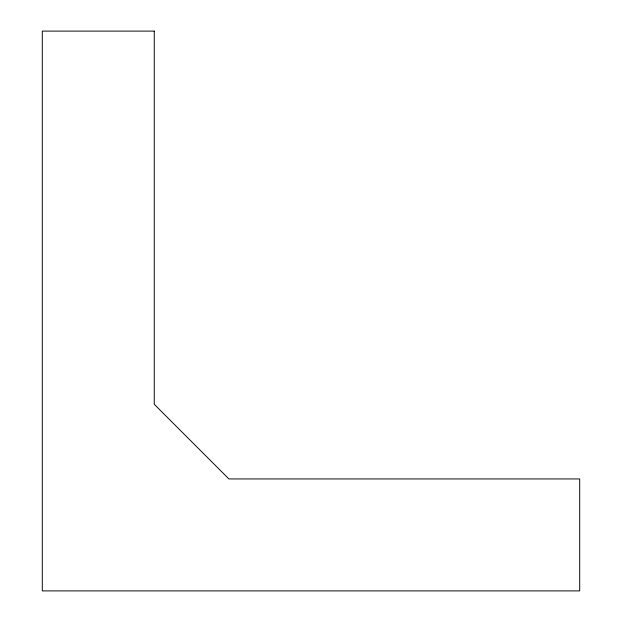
<?xml version="1.0" encoding="UTF-8"?>
<svg xmlns="http://www.w3.org/2000/svg" width="622" height="622" viewBox="0 0 622 622"><rect width="100%" height="100%" fill="white"/><g stroke="black" fill="none" stroke-linecap="round" stroke-linejoin="round"><path stroke-width="0.93" d="M154.256 31.1L42.296 31.1L42.296 590.9L579.704 590.9L579.704 478.94L228.896 478.94L154.256 404.3L154.256 31.1"/></g></svg>
